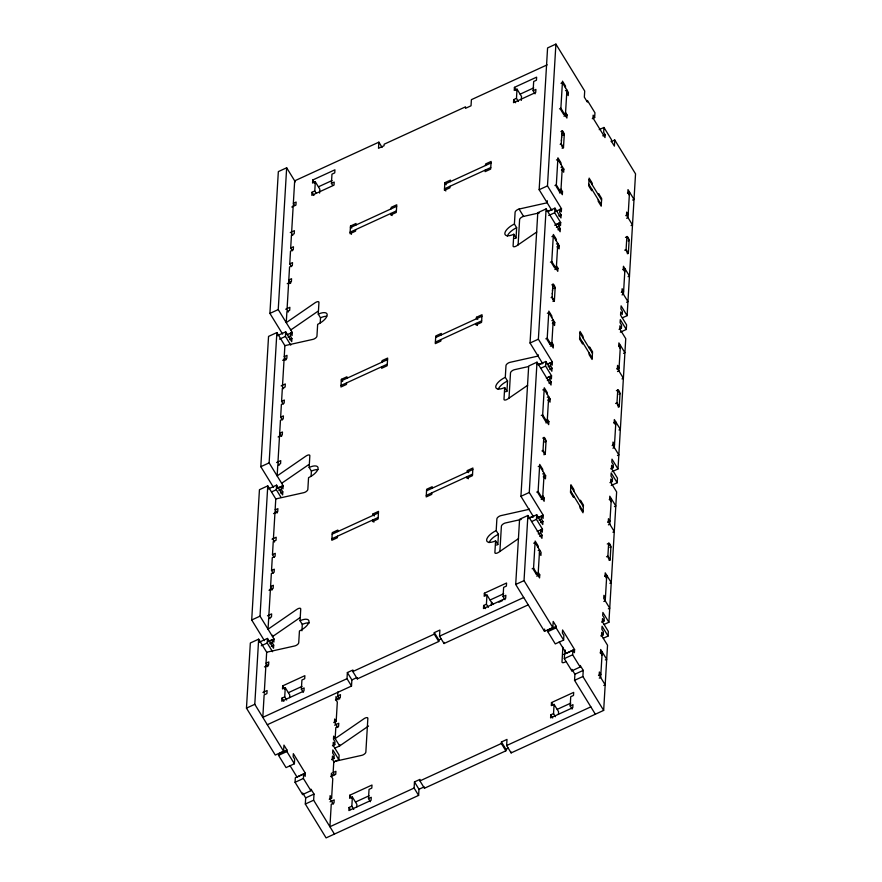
<?xml version="1.0" encoding="UTF-8"?>
<svg xmlns="http://www.w3.org/2000/svg" width="882" height="882" viewBox="0 0 882 882"><rect width="100%" height="100%" fill="white"/><g stroke="black" fill="none" stroke-linecap="round" stroke-linejoin="round"><path stroke-width="1.32" d="M286.959 750.009L278.635 753.823L278.536 755.367L286.055 767.605L294.379 763.779L286.87 751.541L286.959 750.009L283.949 745.103L283.585 751.244L275.261 755.058L246.464 708.136L250.334 642.989L258.658 639.163L266.673 652.217L266.022 663.209L267.952 666.351M264.391 640.663L251.701 619.991L259.44 489.697L267.764 485.872L275.779 498.925L275.129 509.917L277.058 513.059M273.497 487.371L260.807 466.699L268.547 336.395L276.871 332.58L284.886 345.634L284.236 356.615L286.165 359.768M282.604 334.08L269.914 313.408L278.337 171.604L286.661 167.789L295.305 181.857M283.585 751.244L254.788 704.31L258.658 639.163M268.801 641.28L272.362 639.637L273.872 642.085L274.048 639.02L260.025 616.165L267.764 485.872M277.907 487.978L281.468 486.346L282.979 488.793L283.155 485.728L269.131 462.874L276.871 332.58M277.378 335.656L285.702 331.841L291.722 341.632L291.898 338.567L290.398 336.119L290.575 333.054L292.085 335.502L292.262 332.437L278.238 309.582L286.661 167.789M264.225 693.351L265.934 664.741L267.136 666.693M272.56 651.732L267.224 643.022L267.489 638.425L259.165 642.25M272.505 589.705L270.576 586.563L271.347 573.532L274.126 572.253L274.302 569.188L271.535 570.467L273.222 573.223M271.535 570.467L272.284 557.689L275.063 556.41L275.25 553.345L272.472 554.624L274.159 557.38M272.472 554.624L273.244 541.592L276.022 540.313L276.198 537.248L272.042 539.167M275.041 511.45L273.332 540.06L274.534 542.022M281.005 497.349L276.331 489.731L276.595 485.133L268.271 488.959M279.594 434.793L277.885 463.414L279.087 465.376M281.612 436.414L279.682 433.26L280.454 420.24L283.232 418.961L283.409 415.896L280.641 417.175L282.328 419.92M280.641 417.175L281.391 404.397L284.169 403.118L284.357 400.053L281.579 401.332L283.265 404.088M281.579 401.332L282.35 388.3L285.129 387.022L285.305 383.957L281.149 385.875M290.773 345.138L285.437 336.439L285.702 331.841M290.718 283.122L288.789 279.969L289.561 266.937L292.339 265.669L292.515 262.604L289.748 263.872L291.435 266.629M289.748 263.872L290.509 251.105L293.276 249.827L293.463 246.762L290.685 248.04L292.372 250.786M290.685 248.04L291.457 235.009L294.235 233.73L294.423 230.665L290.255 232.572M293.254 204.856L291.556 233.476L292.758 235.428M294.632 205.429L293.342 203.323L294.676 180.843L378.874 142.167L382.093 147.415M267.489 638.425L273.508 648.215L273.685 645.15L272.185 642.702L272.362 639.637M272.626 635.194L272.549 636.572L299.648 617.896M276.595 485.133L282.615 494.923L282.791 491.858L281.292 489.411L281.468 486.346M281.7 482.586L281.656 483.281L308.755 464.605M290.806 329.295L290.762 329.978L317.862 311.313M301.368 689.217L301.92 680.011L304.698 678.743L304.874 675.678L282.67 685.876L282.494 688.941L285.261 687.662L284.721 696.868L281.942 698.136L281.766 701.201L303.97 691.003L304.147 687.938L301.368 689.217L303.309 692.359M331.423 183.346L331.974 174.151L334.752 172.872L334.928 169.807L312.724 180.005L312.548 183.07L315.315 181.802L314.775 190.997L311.996 192.265L311.82 195.341L334.024 185.132L334.201 182.067L331.423 183.346L332.712 185.44M289.616 697.64L289.77 695.016L285.261 687.662M319.593 193.081L319.824 189.145L315.315 181.802M301.92 630.795L302.294 624.412L300.045 620.741L300.74 608.933A3.153 1.312 -31.5 0 0 296.947 609.308L268.04 629.23L268.69 618.238L271.469 616.959L271.645 613.894L267.489 615.812M311.103 476.225L311.401 471.12L309.152 467.438L309.847 455.641A3.153 1.312 -31.5 0 0 306.054 456.016L277.146 475.927L277.797 464.946L280.575 463.667L280.752 460.602L276.595 462.521M320.21 322.933L320.508 317.818L318.259 314.146L318.953 302.35A3.153 1.312 -31.5 0 0 315.161 302.724L286.253 322.636L286.904 311.655L289.682 310.376L289.869 307.311L285.702 309.229M294.379 763.779L294.654 759.182L293.155 756.734L293.331 753.669L305.348 773.249L305.172 776.314L303.673 773.867L295.338 777.692L295.062 782.29L302.581 794.539L310.905 790.713L310.993 789.181L314.003 794.076L313.639 800.206L334.421 834.074M310.905 790.713L303.397 778.464L303.673 773.867M302.581 794.539L302.669 793.006L305.679 797.901L305.315 804.031L326.097 837.9L418.619 795.399L418.983 789.269L414.474 781.915L420.03 779.368L419.931 780.901L424.44 788.243L505.86 750.847L505.959 749.314L501.45 741.971L506.996 739.414L506.632 745.544L511.141 752.897L603.663 710.396L607.533 645.238L601.524 635.448L601.7 632.383L603.211 634.831L600.829 635.922M346.847 378.301L346.935 376.768L341.389 379.326L340.926 386.989L346.483 384.442L346.571 382.909M355.953 225.009L356.041 223.477L350.496 226.035L350.033 233.697L355.589 231.139L355.678 229.607M337.464 536.201L337.376 537.733L331.819 540.28L332.271 532.618L337.828 530.071L337.74 531.603M329.24 799.213L331.621 798.111L332.768 778.696L331.268 776.248L331.445 773.183L332.955 775.631M334.421 774.661L333.131 772.566L333.793 761.585L361.885 755.312A3.153 1.312 -31.5 0 0 365.854 752.114L367.86 718.29A3.153 1.312 -31.5 0 0 364.068 718.676L335.149 738.587L335.81 727.595L338.578 726.327L338.765 723.262L334.598 725.169M331.588 759.611L333.969 758.509L334.157 755.444L332.646 752.996L332.834 749.932L338.842 759.733L335.27 761.364M332.415 745.808L334.785 744.717L334.973 741.652L333.473 739.204L333.65 736.139L339.658 745.929L368.566 726.018M333.793 722.556L336.174 721.465L337.321 702.05L335.822 699.602L336.009 696.537L338.004 699.801M339.625 699.062L337.685 695.92L337.927 691.852M338.842 759.733L339.118 755.124L333.109 745.334L333.286 742.269L334.785 744.717M339.746 744.562L339.658 745.929L334.906 748.112M267.312 724.717L351.51 686.042L347.001 678.688L347.365 672.558L352.91 670.011L352.822 671.544L357.331 678.886L438.751 641.49L438.839 639.957L434.33 632.603L439.886 630.057L439.523 636.187L444.032 643.529L528.219 604.854M378.874 142.167L378.51 148.297L384.056 145.75L384.155 144.218L465.575 106.81L465.476 108.343L471.032 105.796L471.396 99.666L547.171 64.849M351.51 686.042L351.874 679.901L347.365 672.558M368.489 798.574L369.04 789.379L371.807 788.1L371.995 785.035L349.79 795.233L349.603 798.298L352.381 797.03L351.83 806.225L349.063 807.493L348.875 810.569L371.079 800.36L371.267 797.295L368.489 798.574L370.418 801.716M357.331 678.886L357.386 677.839M372.899 515.452L372.987 513.919L378.532 511.362L378.08 519.035L372.535 521.582L372.623 520.049L373.913 522.144M381.73 366.758L381.641 368.29L387.187 365.732L387.65 358.07L382.093 360.617L382.005 362.149M391.112 208.858L391.2 207.325L396.757 204.778L396.294 212.441L390.748 214.988L390.836 213.455L392.126 215.561M356.736 806.997L356.89 804.373L352.381 797.03M450.327 181.659L450.415 180.126L444.859 182.673L444.407 190.336L449.963 187.789L450.052 186.256M418.619 795.399L414.11 788.056L414.474 781.915M431.838 492.84L431.739 494.383L426.193 496.93L426.645 489.267L432.202 486.71L432.114 488.242M440.945 339.548L440.857 341.08L435.3 343.638L435.752 335.965L441.309 333.418L441.221 334.951M424.44 788.243L424.507 787.196M438.751 641.49L434.242 634.136L434.33 632.603M444.032 643.529L444.098 642.383M467.273 472.091L467.361 470.558L472.906 468.011L472.454 475.674L466.898 478.231L466.997 476.699L468.287 478.794M476.379 318.799L476.467 317.266L482.013 314.72L481.561 322.382L476.015 324.929L476.104 323.396L477.394 325.502M485.21 170.105L485.122 171.637L490.668 169.09L491.12 161.428L485.574 163.975L485.486 165.507M503.071 596.552L503.622 587.357L506.389 586.078L506.577 583.013L484.372 593.222L484.185 596.287L486.963 595.008L486.412 604.203L483.645 605.482L483.457 608.547L505.662 598.349L505.849 595.284L503.071 596.552L505 599.705M533.125 90.692L533.676 81.486L536.443 80.218L536.631 77.153L514.427 87.351L514.239 90.416L517.017 89.137L516.466 98.343L513.699 99.611L513.511 102.676L535.716 92.478L535.903 89.413L533.125 90.692L535.054 93.834M491.318 604.986L491.472 602.351L486.963 595.008M521.295 100.427L521.527 96.48L517.017 89.137M528.991 508.682L528.946 509.366L500.855 515.639A3.153 1.312 -31.5 0 0 496.886 518.825L496.191 530.633A10.529 4.366 -31.5 0 0 486.632 539.993A10.529 4.366 -31.5 0 0 495.585 540.853L494.879 552.65A3.153 1.312 -31.5 0 0 498.672 552.275L518.55 538.582M538.141 354.696L538.053 356.074L509.961 362.348A3.153 1.312 -31.5 0 0 505.992 365.534L505.298 377.342A10.529 4.366 -31.5 0 0 495.739 386.702A10.529 4.366 -31.5 0 0 504.691 387.551L503.986 399.359A3.153 1.312 -31.5 0 0 507.778 398.984L527.657 385.291M547.292 200.721L547.16 202.783L519.068 209.056A3.153 1.312 -31.5 0 0 515.099 212.242L514.404 224.039A10.529 4.366 -31.5 0 0 504.846 233.399A10.529 4.366 -31.5 0 0 513.798 234.259L513.092 246.067A3.153 1.312 -31.5 0 0 516.885 245.692L536.763 231.999M496.489 545.087A10.529 4.366 -31.5 0 0 497.834 544.525L498.44 534.305L496.191 530.633M505.595 391.795A10.529 4.366 -31.5 0 0 506.941 391.233L507.547 381.013L505.298 377.342M514.702 238.504A10.529 4.366 -31.5 0 0 516.047 237.931L516.654 227.71L514.404 224.039M499.885 551.537L501.395 526.168A3.153 1.312 -31.5 0 1 505.364 522.982L521.163 519.454M509.002 398.245L510.502 372.877A3.153 1.312 -31.5 0 1 514.471 369.69L528.516 366.559M518.109 244.953L519.608 219.585A3.153 1.312 -31.5 0 1 523.577 216.399L539.376 212.871M505.86 750.847L501.351 743.504L501.45 741.971M556.2 626.319L547.865 630.145L547.777 631.677L555.285 643.915L563.62 640.089L556.101 627.852L556.2 626.319L553.19 621.424L552.827 627.554L544.503 631.38L515.705 584.457L519.575 519.3L527.899 515.474L541.923 538.329L542.099 535.264L540.6 532.816L540.787 529.751L542.287 532.199L542.463 529.134L536.454 519.333L536.73 514.735L528.406 518.561M529.95 517.491L533.456 516.709L520.931 496.312L528.682 366.008L537.006 362.182L551.029 385.037L551.206 381.972L549.707 379.525L549.894 376.46L546.322 378.091M542.728 363.693L530.049 343.01L537.788 212.716L546.112 208.891L560.136 231.745L560.324 228.681L558.813 226.233L559.001 223.157L555.428 224.8M551.834 210.401L539.156 189.718L547.579 47.926L555.903 44.1L584.7 91.022L584.336 97.163L587.346 102.058L587.434 100.526L594.942 112.764L594.655 117.615L592.274 118.706M511.141 752.897L511.196 752.026M552.827 627.554L524.029 580.632L527.899 515.474M538.031 517.591L541.603 515.948L543.103 518.395L543.29 515.331L529.266 492.487L537.006 362.182M547.138 364.299L550.71 362.656L552.209 365.104L552.397 362.039L538.373 339.195L546.112 208.891M547.81 211.426L554.943 208.152L560.952 217.942L561.139 214.877L559.64 212.43L559.816 209.365L561.316 211.812L561.503 208.747L547.479 185.893L555.903 44.1M533.456 516.709L533.5 516.025M542.606 362.734L542.562 363.417L537.292 364.597M551.713 209.442L551.669 210.125L546.399 211.305M549.894 376.46L551.393 378.907L551.57 375.842L545.561 366.041L545.837 361.444L538.704 364.729M559.001 223.157L560.5 225.616L560.687 222.54L554.668 212.749L554.943 208.152M552.319 293.96L552.364 293.166M552.507 290.773L552.551 289.969M552.694 287.576L552.749 286.782M561.426 140.668L561.47 139.874M561.614 137.482L561.669 136.677M561.801 134.285L561.856 133.491M536.565 573.035L536.476 574.568L533.467 569.673L535.165 541.052L538.174 545.947L538.086 547.479M541.118 496.39L541.03 497.922L538.02 493.027L539.718 464.406L542.728 469.301L542.639 470.834M545.671 419.744L545.583 421.276L542.573 416.381L544.271 387.76L547.281 392.655L547.193 394.188M550.225 343.098L550.136 344.63L547.127 339.724L548.825 311.114L551.834 316.01L551.746 317.542M554.778 266.441L554.69 267.974L551.68 263.079L553.378 234.469L556.388 239.364L556.299 240.896M559.331 189.795L559.243 191.328L556.233 186.433L557.931 157.823L560.941 162.718L560.853 164.25M563.885 113.15L563.796 114.682L560.787 109.787L562.484 81.177L565.494 86.072L565.406 87.605M538.064 575.483L539.586 549.927L538.196 550.566M536.73 514.735L542.739 524.536L542.926 521.471L541.416 519.013L541.603 515.948M545.837 361.444L551.845 371.234L552.033 368.169L550.533 365.721L550.71 362.656M565.384 115.597L566.906 90.052L565.516 90.692M538.252 572.418L539.751 574.866L539.563 577.931L533.555 568.14L532.166 568.769M542.805 495.772L544.304 498.22L544.128 501.285L538.108 491.495L536.719 492.123M538.24 466.578L539.63 465.939L545.638 475.729L545.462 478.805L543.951 476.346M547.358 419.126L548.858 421.574L548.681 424.639L542.662 414.838L541.283 415.477M542.794 389.932L544.183 389.293L550.192 399.083L550.015 402.148L548.505 399.7M547.347 313.286L548.736 312.647L554.745 322.437L554.569 325.502L553.058 323.055M556.465 265.824L557.964 268.282L557.788 271.347L551.768 261.546L550.39 262.186M551.9 236.641L553.29 236.001L559.298 245.791L559.122 248.856L557.611 246.409M561.018 189.178L562.518 191.626L562.341 194.69L556.322 184.9L554.943 185.54M556.454 159.995L557.843 159.355L563.852 169.146L563.675 172.21L562.165 169.763M565.571 112.532L567.071 114.98L566.894 118.045L560.886 108.254L559.497 108.894M544.503 631.38L544.635 629.075M570.191 705.92L570.731 696.714L573.509 695.446L573.686 692.381L551.482 702.579L551.305 705.644L554.083 704.365L553.532 713.571L550.754 714.839L550.577 717.904L572.782 707.706L572.958 704.641L570.191 705.92L572.12 709.062M558.427 714.343L558.582 711.719L554.083 704.365M562.87 647.212L561.999 662.007A3.153 1.312 -31.5 0 0 565.792 661.632M563.62 640.089L563.896 635.492L562.385 633.044L562.573 629.98L574.59 649.571L574.414 652.636L572.903 650.188L564.579 654.014L564.304 658.611L571.823 670.849L580.147 667.024L580.235 665.491L583.245 670.386L582.881 676.516L603.663 710.396M573.565 495.739L573.476 497.272L570.467 492.377L570.93 484.714L573.928 489.609L573.84 491.142M582.671 342.448L582.583 343.98L579.573 339.085L580.036 331.423L583.035 336.318L582.947 337.85M591.778 189.156L591.69 190.688L588.68 185.793L589.143 178.12L592.142 183.015L592.054 184.559M565.175 650.045L564.954 653.882A10.529 4.366 -31.5 0 1 563.609 654.444M580.08 506.345L579.992 507.878L582.991 512.773L583.443 505.11L580.444 500.215L580.356 501.748M589.187 353.054L589.099 354.586L592.098 359.481L592.55 351.819L589.551 346.924L589.463 348.456M598.294 199.762L598.205 201.294L601.204 206.19L601.667 198.527L598.658 193.632L598.569 195.165M580.147 667.024L572.627 654.786L572.903 650.188M599.209 129.643L603.961 127.46L603.674 132.311L605.173 134.759L605.008 137.57L592.991 117.979L593.156 115.167L594.655 117.615M571.823 670.849L571.911 669.317M595.339 714.211L574.546 680.342L574.91 674.212L572.506 670.298M611.182 141.638L614.754 139.995L614.39 146.125L611.38 141.23L611.48 139.698L603.961 127.46M603.211 634.831L603.387 631.766L601.888 629.318L602.064 626.253L608.084 636.043L603.321 638.226M601.645 622.13L604.027 621.038L604.214 617.962L602.704 615.515L602.891 612.45L608.9 622.251L604.137 624.434M609.936 482.63L612.317 481.539L612.494 478.474L610.994 476.026L611.182 472.961L617.191 482.752L611.237 485.486M610.752 468.838L613.133 467.736L613.321 464.671L611.81 462.223L611.998 459.158L618.006 468.948L612.064 471.683M619.043 329.339L621.424 328.247L621.601 325.182L620.101 322.724L620.289 319.659L626.297 329.46L620.344 332.183M608.084 636.043L608.348 631.446L602.34 621.656L602.527 618.58L604.027 621.038M608.9 622.251L616.639 491.947L610.631 482.156L610.818 479.091L612.317 481.539M617.191 482.752L617.455 478.154L611.447 468.353L611.634 465.288L613.133 467.736M618.006 468.948L625.746 338.655L619.737 328.865L619.925 325.8L621.424 328.247M626.297 329.46L626.573 324.863L620.553 315.061L620.741 311.996L622.24 314.444L622.427 311.379L620.917 308.932L621.104 305.867L627.113 315.657L622.361 317.851M627.113 315.657L635.536 173.864L614.754 139.995M318.468 186.786L332.04 180.545M520.171 94.131L533.731 87.891M293.342 203.323L296.12 202.055L295.933 205.12L291.777 207.027M561.007 83.349L562.396 82.71L568.405 92.5L568.228 95.565L566.729 93.117M563.995 116.237L567.071 114.98M350.397 227.567L396.657 206.311M444.771 184.206L491.031 162.961M560.952 131.572L561.999 131.087A2.37 0.595 65.3 0 1 563.19 131.782A2.37 0.595 65.3 0 1 564.248 134.759L563.488 147.537L562.099 148.176M396.393 210.908L350.132 232.164L351.466 234.336M490.756 167.558L444.495 188.803L445.84 190.986M562.859 135.398L564.248 134.759L561.999 131.087L561.239 143.865A2.37 0.595 65.3 0 0 562.297 146.853A2.37 0.595 65.3 0 0 563.488 147.537L561.239 143.865L560.191 144.339M288.789 279.969L291.567 278.701L291.38 281.766L287.223 283.673M602.792 135.85L605.173 134.759M560.963 167.337L562.352 166.698L560.831 192.243L559.442 192.882M561.481 170.237L563.852 169.146M269.914 313.408L278.238 309.582M539.156 189.718L547.479 185.893M560.136 192.728L562.518 191.626M287.014 334.686L292.262 332.437M555.55 211.482L561.503 208.747M279.484 339.162L285.437 336.439M548.725 215.484L554.668 212.749M288.017 337.211L290.398 336.119M289.517 339.658L291.898 338.567M558.758 215.969L561.139 214.877M554.734 225.274L560.687 222.54M627.433 193.026L629.516 192.067L627.995 217.611L626.606 218.251M556.432 227.324L558.813 226.233M557.942 229.772L560.324 228.681M284.236 356.615L287.014 355.347L286.826 358.412L282.67 360.319M632.637 200.049L634.026 199.409L628.006 189.619L627.83 192.684L629.329 195.131M556.41 243.983L557.799 243.344L556.277 268.9L554.888 269.528M556.917 246.883L559.298 245.791M625.801 215.638L628.182 214.547L626.672 212.099L626.496 215.164L632.504 224.965L631.115 225.594M555.583 269.374L557.964 268.282M625.47 237.412L626.859 236.773A2.37 0.595 65.3 0 1 628.05 237.467A2.37 0.595 65.3 0 1 629.109 240.455L628.348 253.222L627.311 253.707M628.072 240.929L629.109 240.455L626.859 236.773L626.099 249.551A2.37 0.595 65.3 0 0 627.157 252.539A2.37 0.595 65.3 0 0 628.348 253.222L626.099 249.551L624.71 250.19M341.29 380.859L387.551 359.602M435.664 337.497L481.925 316.252M551.845 284.864L552.893 284.379A2.37 0.595 65.3 0 1 554.083 285.073A2.37 0.595 65.3 0 1 555.142 288.061L554.381 300.828L552.992 301.468M341.014 385.456L387.275 364.2M435.388 342.106L481.649 320.85M553.753 288.69L555.142 288.061L552.893 284.379L552.132 297.157A2.37 0.595 65.3 0 0 553.19 300.145A2.37 0.595 65.3 0 0 554.381 300.828L552.132 297.157L551.085 297.631M622.879 269.671L624.963 268.712L623.442 294.268L622.053 294.897M279.682 433.26L282.461 431.993L282.273 435.058L278.106 436.965M628.083 276.694L629.472 276.055L623.453 266.265L623.276 269.33L624.776 271.777M551.856 320.629L553.246 319.99L551.724 345.546L550.335 346.174M552.364 323.529L554.745 322.437M621.248 292.295L623.618 291.192L622.119 288.745L621.942 291.81L627.951 301.611L626.562 302.25M260.807 466.699L269.131 462.874M530.049 343.01L538.373 339.195M545.837 338.831L547.215 338.192L553.235 347.993L553.411 344.928L551.912 342.481M277.213 488.463L283.155 485.728M547.634 364.222L552.397 362.039M271.568 491.913L276.331 489.731M540.809 368.235L545.561 366.041M278.91 490.502L281.292 489.411M548.152 366.813L550.533 365.721M280.41 492.95L282.791 491.858M549.651 369.271L552.033 368.169M546.818 378.025L551.57 375.842M619.021 345.998L620.41 345.358L618.888 370.914L617.499 371.543M547.325 380.616L549.707 379.525M548.836 383.064L551.206 381.972M275.129 509.917L277.907 508.638L277.72 511.703L273.552 513.611M623.53 353.34L624.908 352.701L618.899 342.911L618.723 345.976L620.222 348.423M547.303 397.275L548.692 396.635L547.171 422.191L545.782 422.831M547.81 400.185L550.192 399.083M616.694 368.941L619.065 367.849L617.565 365.391L617.389 368.467L623.398 378.257L622.008 378.896M546.476 422.665L548.858 421.574M616.364 390.704L617.753 390.076A2.37 0.595 65.3 0 1 618.943 390.759A2.37 0.595 65.3 0 1 620.002 393.747L619.241 406.514L618.205 406.999M618.966 394.221L620.002 393.747L617.753 390.076L616.992 402.842A2.37 0.595 65.3 0 0 618.05 405.83A2.37 0.595 65.3 0 0 619.241 406.514L616.992 402.842L615.603 403.482M332.183 534.15L378.444 512.894M426.557 490.8L472.818 469.544M542.739 438.156L543.786 437.681A2.37 0.595 65.3 0 1 544.977 438.365A2.37 0.595 65.3 0 1 546.035 441.353L545.274 454.12L543.885 454.759M331.908 538.748L378.169 517.491M426.282 495.397L472.543 474.141M544.646 441.992L546.035 441.353L543.786 437.681L543.025 450.448A2.37 0.595 65.3 0 0 544.084 453.436A2.37 0.595 65.3 0 0 545.274 454.12L543.025 450.448L541.978 450.934M613.773 422.963L615.857 422.004L614.335 447.56L612.946 448.199M270.576 586.563L273.354 585.284L273.166 588.349L268.999 590.267M618.977 429.986L620.355 429.358L614.346 419.556L614.17 422.621L615.669 425.069M542.75 473.921L544.139 473.281L542.617 498.837L541.228 499.477M543.257 476.831L545.638 475.729M612.141 445.586L614.511 444.495L613.012 442.047L612.836 445.112L618.844 454.903L617.455 455.542M251.701 619.991L260.025 616.165M520.931 496.312L529.266 492.487M541.923 499.311L544.304 498.22M268.106 641.754L274.048 639.02M537.336 518.065L543.29 515.331M261.27 645.756L267.224 643.022M531.703 521.527L536.454 519.333M269.804 643.794L272.185 642.702M539.045 520.115L541.416 519.013M271.303 646.241L273.685 645.15M540.545 522.563L542.926 521.471M537.215 531.383L542.463 529.134M609.219 499.609L611.303 498.65L609.782 524.206L608.393 524.845M538.218 533.908L540.6 532.816M539.729 536.355L542.099 535.264M266.022 663.209L268.801 661.93L268.613 664.995L264.446 666.913M533.687 543.224L535.076 542.584L541.085 552.386L540.909 555.451L539.398 553.003M614.423 506.632L615.801 506.003L609.793 496.202L609.616 499.267L611.116 501.715M607.588 522.232L609.958 521.141L608.459 518.693L608.282 521.758L614.291 531.548L612.902 532.188M262.935 692.458L267.092 690.54L266.915 693.616L264.137 694.884L262.803 717.375L347.001 678.688M246.464 708.136L254.788 704.31M515.705 584.457L524.029 580.632M536.675 576.122L539.751 574.866M607.257 544.007L608.646 543.367A2.37 0.595 65.3 0 1 609.837 544.051A2.37 0.595 65.3 0 1 610.895 547.038L610.135 559.816L609.098 560.29M288.414 692.657L301.986 686.417M490.116 599.992L503.677 593.762M609.859 547.513L610.895 547.038L608.646 543.367L607.885 556.134A2.37 0.595 65.3 0 0 608.944 559.122A2.37 0.595 65.3 0 0 610.135 559.816L607.885 556.134L606.496 556.774M498.947 602.208L502.586 600.532M352.822 671.544L434.242 634.136M439.523 636.187L523.71 597.511M351.874 679.901L356.725 677.674M438.839 639.957L441.265 638.833M337.685 695.92L340.463 694.641L340.287 697.706L335.425 699.944M604.666 576.255L606.75 575.296L605.228 600.851L603.839 601.491M609.87 583.289L611.248 582.649L605.239 572.848L605.063 575.913L606.562 578.372M278.536 755.367L286.87 751.541M547.777 631.677L556.101 627.852M608.348 608.834L609.738 608.194L603.729 598.404L603.905 595.339L605.405 597.787M305.348 773.249L297.025 777.075L289.957 765.554M574.59 649.571L566.266 653.397L559.188 641.876M295.062 782.29L303.397 778.464M564.304 658.611L572.627 654.786M333.131 772.566L335.91 771.287L335.733 774.352L330.871 776.59M600.113 652.901L602.186 651.952L600.675 677.497L599.286 678.137M605.306 659.934L606.695 659.295L600.686 649.494L600.51 652.57L602.009 655.017M305.679 797.901L314.003 794.076M574.91 674.212L583.245 670.386M305.315 804.031L313.639 800.206M574.546 680.342L582.881 676.516M598.481 675.524L600.851 674.432L599.352 671.985L599.176 675.05L605.184 684.84L603.795 685.479M330.044 801.815L334.212 799.908L334.024 802.973L331.257 804.252L329.912 826.732L414.11 788.056M355.523 802.014L369.095 795.784M557.226 709.36L570.797 703.119M419.931 780.901L501.351 743.504M506.632 745.544L590.83 706.868M418.983 789.269L423.845 787.031M505.959 749.314L508.385 748.201M284.886 345.634L312.989 339.361A3.153 1.312 -31.5 0 0 316.947 336.174L317.652 324.367A10.529 4.366 -31.5 0 0 327.2 315.006A10.529 4.366 -31.5 0 0 318.259 314.146M275.779 498.925L303.882 492.652A3.153 1.312 -31.5 0 0 307.84 489.466L308.546 477.658A10.529 4.366 -31.5 0 0 318.093 468.298A10.529 4.366 -31.5 0 0 309.152 467.438M266.673 652.217L294.775 645.944A3.153 1.312 -31.5 0 0 298.733 642.758L299.439 630.961A10.529 4.366 -31.5 0 0 308.987 621.601A10.529 4.366 -31.5 0 0 300.045 620.741M589.055 179.652L601.568 200.06M588.779 184.25L601.292 204.657M514.427 87.351L516.356 90.493M516.466 98.343L518.407 101.485M513.699 99.611L515.628 102.764M519.068 209.056L523.577 216.399M579.937 332.955L592.461 353.351M579.672 337.552L592.186 357.949M513.798 234.259L516.047 237.931M444.859 182.673L446.149 184.779M476.467 317.266L477.757 319.372M570.83 486.247L583.355 506.643M570.566 490.844L583.079 511.24M504.691 387.551L506.941 391.233M350.496 226.035L351.775 228.129M312.724 180.005L314.654 183.158M314.775 190.997L316.065 193.092M311.996 192.265L313.926 195.418M467.361 470.558L468.651 472.664M495.585 540.853L497.834 544.525M491.891 602.307L493.236 604.479M484.372 593.222L485.662 595.317M551.482 702.579L552.771 704.674M289.902 283.464L288.701 281.501L287.003 310.122L288.205 312.074M486.412 604.203L488.352 607.356M553.532 713.571L555.462 716.713M483.645 605.482L485.574 608.624M550.754 714.839L552.683 717.992M341.389 379.326L342.668 381.421M285.349 360.11L284.147 358.147L282.438 386.768L283.651 388.73M372.987 513.919L374.277 516.014M271.689 590.047L270.487 588.096L268.778 616.705L269.98 618.668M336.174 721.465L334.664 719.017L334.487 722.082L337.828 727.529M333.969 758.509L332.47 756.061L332.282 759.126L334.289 762.401M282.67 685.876L284.599 689.018M349.79 795.233L351.72 798.386M284.721 696.868L286.65 700.01M351.83 806.225L353.77 809.367M281.942 698.136L283.872 701.289M349.063 807.493L350.341 809.599M331.621 798.111L330.111 795.663L329.934 798.728L333.275 804.175M507.315 236.078A10.529 4.366 -31.5 0 1 516.654 227.71M498.198 389.37A10.529 4.366 -31.5 0 1 507.547 381.013M489.091 542.662A10.529 4.366 -31.5 0 1 498.44 534.305M320.508 317.818A10.529 4.366 -31.5 0 1 326.605 316.285M311.401 471.12A10.529 4.366 -31.5 0 1 317.972 469.621M302.294 624.412A10.529 4.366 -31.5 0 1 309.295 622.979"/></g></svg>
